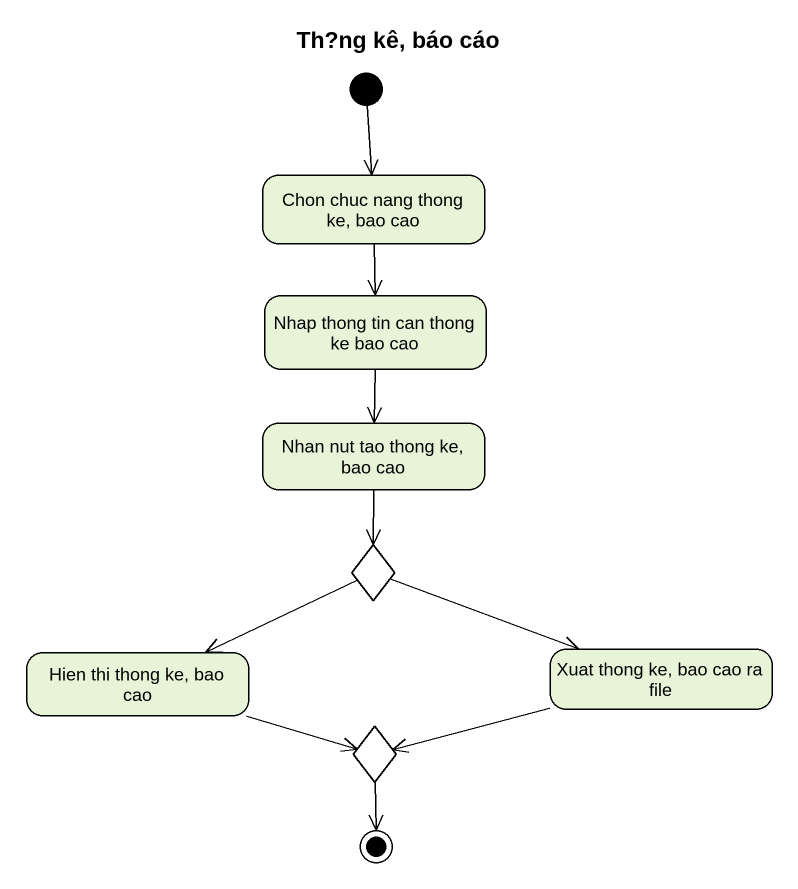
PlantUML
@startuml
title Th?ng kê, báo cáo
hide empty description
state "Chon chuc nang thong ke, bao cao" as Chon_chuc_nang_thong_ke_bao
state "Nhap thong tin can thong ke bao cao" as Nhap_thong_tin_can_thong_ke
state "Nhan nut tao thong ke, bao cao" as Nhan_nut_tao_thong_ke_bao
state choice1 <<choice>>
state "Hien thi thong ke, bao cao" as Hien_thi_thong_ke_bao_cao
state "Xuat thong ke, bao cao ra file" as Xuat_thong_ke_bao_cao_ra
state choice2 <<choice>>
[*] --> Chon_chuc_nang_thong_ke_bao
Chon_chuc_nang_thong_ke_bao --> Nhap_thong_tin_can_thong_ke
Nhap_thong_tin_can_thong_ke --> Nhan_nut_tao_thong_ke_bao
Nhan_nut_tao_thong_ke_bao --> choice1
choice1 -left-> Hien_thi_thong_ke_bao_cao
choice1 -right-> Xuat_thong_ke_bao_cao_ra
Hien_thi_thong_ke_bao_cao -right-> choice2
Xuat_thong_ke_bao_cao_ra -left-> choice2
choice2 --> [*]
@enduml
